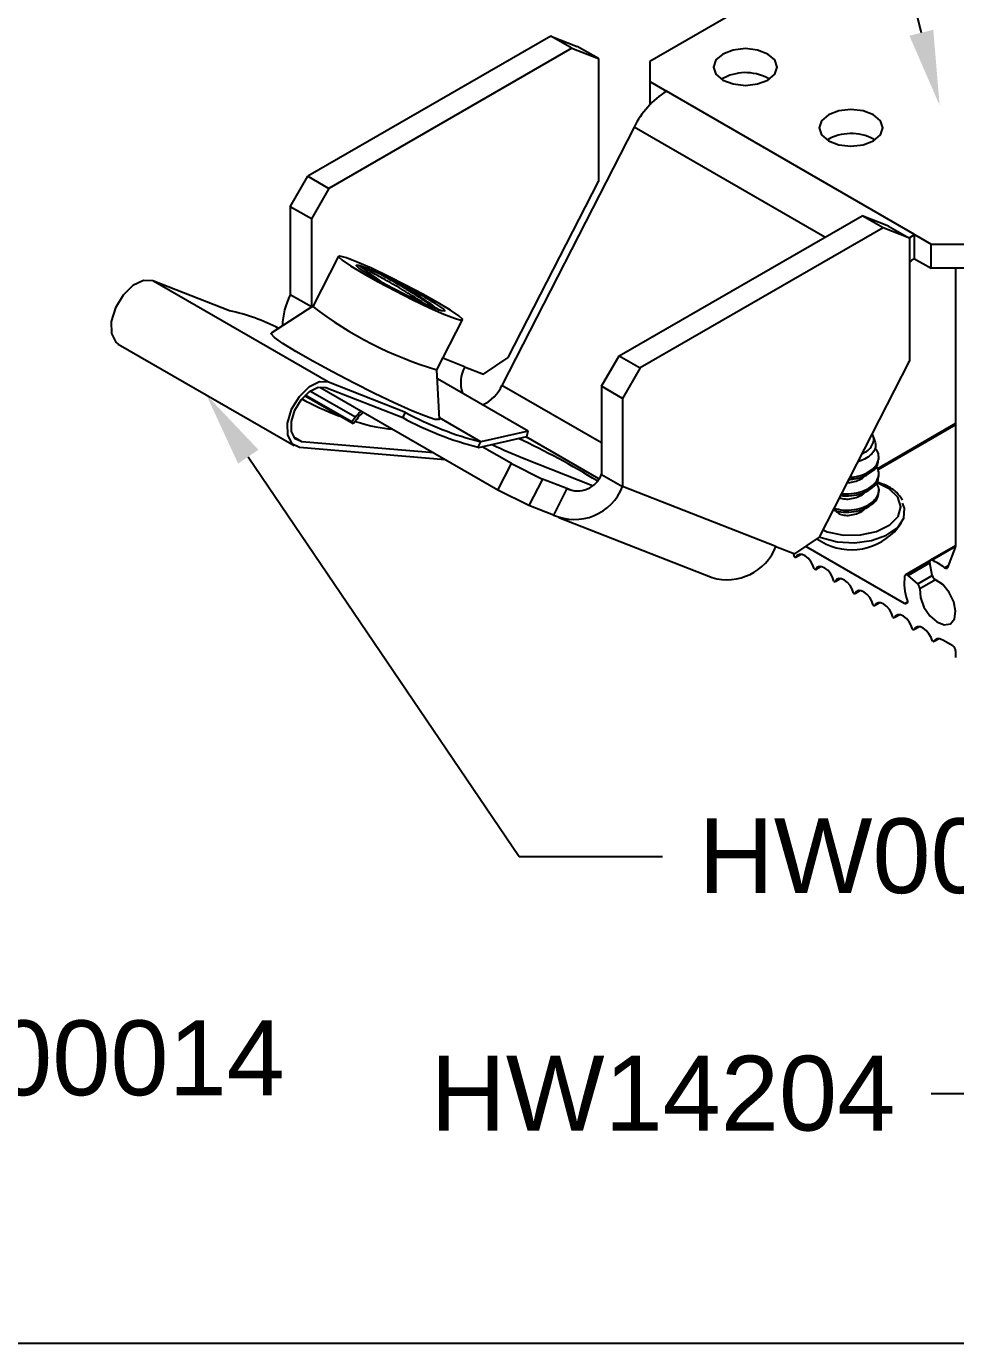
# Model space of a CAD drawing. Extents: x 0 to 9.71, y -8.92 to 0.
# Drawn here: x 4.431 to 6.765, y -8.919 to -5.609 of the extents above; entities that cross this region are included whole.
import ezdxf
from ezdxf import colors
from ezdxf.entities.mleader import LeaderData, LeaderLine
from ezdxf.math import Vec2, Vec3

# ---------------------------------------------------------------- set-up
doc = ezdxf.new("R2010")
doc.units = 0
doc.header["$LTSCALE"] = 0.5
doc.header["$MEASUREMENT"] = 0
for name, color, linetype in [('Brackets', 181, 'CONTINUOUS'), ('FAB DWG', 221, 'CONTINUOUS'), ('Hardware', 242, 'CONTINUOUS'), ('Housing', 150, 'CONTINUOUS')]:
    doc.layers.add(name, color=color, linetype=linetype)
doc.layers.add('Text-Unprinted', color=131, linetype='CONTINUOUS', plot=False)
doc.styles.get("Standard").update_dxf_attribs({"font": 'arial.ttf'})

msp = doc.modelspace()

# ---------------------------------------------------------------- linework, layer by layer
at = {"layer": 'Brackets', "transparency": 16777216}
for p, q in [((6.6793, -5.3033), (5.9969, -5.6971)), ((5.7487, -5.6336), (5.1384, -5.9858)), ((5.8015, -5.6641), (5.7487, -5.6336)), ((5.7487, -5.6336), (5.815, -5.6596)), ((5.8679, -5.69), (5.815, -5.6596)), ((5.8015, -5.6641), (5.1912, -6.0163)), ((5.8015, -5.6641), (5.8679, -5.69)), ((5.8679, -5.69), (5.8679, -5.9991)), ((5.9969, -5.6971), (5.9969, -5.7481)), ((5.9969, -5.7481), (6.0388, -5.7723)), ((5.9969, -5.7481), (5.9969, -5.8066)), ((6.2939, -5.7397), (6.2974, -5.7419)), ((6.6619, -6.132), (6.0388, -5.7723)), ((5.9577, -5.8628), (5.6257, -6.5114)), ((6.4366, -6.1392), (5.9577, -5.8628)), ((6.559, -5.8928), (6.5625, -5.8949)), ((5.0942, -6.0623), (5.1384, -5.9858)), ((5.1384, -5.9858), (5.1912, -6.0163)), ((5.1912, -6.0163), (5.147, -6.0928)), ((5.6416, -6.4412), (5.8679, -5.9991)), ((5.147, -6.0928), (5.0942, -6.0623)), ((5.0942, -6.0623), (5.0942, -6.2835)), ((5.9203, -6.4371), (6.5306, -6.0849)), ((6.5835, -6.1154), (6.5306, -6.0849)), ((6.597, -6.1109), (6.5306, -6.0849)), ((5.147, -6.0928), (5.147, -6.314)), ((6.5835, -6.1154), (5.9731, -6.4676)), ((6.6498, -6.1414), (6.5835, -6.1154)), ((6.597, -6.1109), (6.6498, -6.1414)), ((6.6498, -6.1414), (6.6498, -6.4504)), ((6.6619, -6.193), (6.6619, -6.132)), ((6.6619, -6.132), (6.7039, -6.1562)), ((6.7039, -6.2172), (6.7039, -6.1562)), ((6.7039, -6.1562), (6.7923, -6.1562)), ((6.6619, -6.193), (6.7039, -6.2172)), ((6.7923, -6.2172), (6.7039, -6.2172)), ((5.147, -6.314), (5.0942, -6.2835)), ((5.147, -6.314), (5.1462, -6.3156)), ((5.148, -6.3144), (5.147, -6.314)), ((5.5321, -6.4649), (5.4771, -6.4433)), ((5.5793, -6.4834), (5.6416, -6.4412)), ((5.8761, -6.5137), (5.9203, -6.4371)), ((5.9203, -6.4371), (5.9731, -6.4676)), ((6.4235, -6.8925), (6.6498, -6.4504)), ((5.5321, -6.4649), (5.5793, -6.4834)), ((5.9731, -6.4676), (5.9289, -6.5442)), ((5.6156, -6.7743), (5.1685, -6.5163)), ((5.8761, -6.6559), (5.6257, -6.5114)), ((5.9289, -6.5442), (5.8761, -6.5137)), ((5.8761, -6.5137), (5.8761, -6.7349)), ((5.9289, -6.5442), (5.9289, -6.7654)), ((5.8694, -6.7459), (5.6867, -6.6404)), ((5.6495, -6.708), (5.576, -6.6656)), ((5.6156, -6.7743), (5.6495, -6.708)), ((5.6495, -6.708), (5.7276, -6.7468)), ((5.6813, -6.6955), (5.8534, -6.7629)), ((5.7276, -6.7468), (5.6936, -6.8131)), ((5.789, -6.7709), (5.7276, -6.7468)), ((5.8761, -6.7349), (5.9289, -6.7654)), ((5.6936, -6.8131), (5.6156, -6.7743)), ((5.789, -6.7709), (5.755, -6.8372)), ((5.8029, -6.7763), (5.789, -6.7709)), ((6.314, -6.9162), (5.9289, -6.7654)), ((5.755, -6.8372), (5.6936, -6.8131)), ((5.7685, -6.8437), (6.1535, -6.9945)), ((6.314, -6.9162), (6.3612, -6.9348)), ((6.3612, -6.9348), (6.4235, -6.8925))]:
    msp.add_line(p, q, dxfattribs=at)
at = {"layer": 'Brackets', "transparency": 16777216, "flags": 128}
for points in [[(6.1807, -5.744), (6.2067, -5.754), (6.2373, -5.7575), (6.2679, -5.754), (6.2939, -5.744), (6.3112, -5.729), (6.3173, -5.7114), (6.3112, -5.6937), (6.2939, -5.6787), (6.2679, -5.6687), (6.2373, -5.6652), (6.2067, -5.6687), (6.1807, -5.6787), (6.1634, -5.6937), (6.1573, -5.7114), (6.1634, -5.729), (6.1807, -5.744)], [(6.4459, -5.8971), (6.4718, -5.9071), (6.5024, -5.9106), (6.533, -5.9071), (6.559, -5.8971), (6.5763, -5.8821), (6.5824, -5.8644), (6.5764, -5.8467), (6.559, -5.8318), (6.5331, -5.8217), (6.5024, -5.8182), (6.4718, -5.8217), (6.4459, -5.8318), (6.4285, -5.8467), (6.4224, -5.8644), (6.4285, -5.8821), (6.4459, -5.8971)], [(6.6485, -6.1407), (6.6504, -6.1394), (6.6619, -6.132)]]:
    msp.add_lwpolyline(points, dxfattribs=at)
at = {"layer": 'Brackets', "transparency": 16777216}
for centre, radius, start, end in [((6.2375, -5.8443), 0.1188, 61.6611, 120.4551), ((6.1568, -5.9597), 0.2214, 122.2027, 154.0529), ((6.5026, -5.9973), 0.1188, 61.6611, 120.4551), ((6.7047, -6.2661), 0.0847, 120.3687, 130.4453), ((5.2547, -6.3661), 0.1805, 152.7693, 178.6914), ((5.6074, -6.5049), 0.0852, 152.0327, 198.024), ((5.5343, -6.4697), 0.1005, 295.2889, 335.5003), ((4.8288, -8.4349), 1.9768, 58.3844, 64.9003), ((6.2111, -5.3971), 1.4023, 244.2191, 247.8039), ((5.8154, -6.7113), 0.0651, 246.088, 338.8013), ((5.8077, -6.7184), 0.13, 246.088, 338.8013), ((6.1907, -6.8671), 0.1327, 253.7429, 338.2747)]:
    msp.add_arc(centre, radius, start, end, dxfattribs=at)
at = {"layer": 'Hardware', "transparency": 16777216}
for p, q in [((5.2151, -6.187), (5.1506, -6.3129)), ((5.1905, -6.5035), (4.7486, -6.2485)), ((4.9415, -6.3241), (4.7486, -6.2485)), ((5.1508, -6.3127), (5.0463, -6.38)), ((5.4622, -6.4724), (5.5266, -6.3465)), ((4.6621, -6.4074), (5.104, -6.6624)), ((5.4688, -6.5963), (5.4623, -6.4721)), ((5.1836, -6.5169), (5.3765, -6.5924)), ((5.3833, -6.5791), (5.1905, -6.5035)), ((5.6914, -6.6266), (5.4635, -6.495)), ((5.2519, -6.6081), (5.1299, -6.5377)), ((5.2484, -6.6031), (5.1318, -6.5358)), ((5.2576, -6.5916), (5.1436, -6.5259)), ((5.3765, -6.5924), (5.3833, -6.5791)), ((5.2576, -6.5916), (5.2484, -6.6031)), ((5.2519, -6.6081), (5.2484, -6.6031)), ((5.2611, -6.5967), (5.2519, -6.6081)), ((5.573, -6.6534), (5.4686, -6.5932)), ((5.1227, -6.6529), (5.1029, -6.6415)), ((5.4543, -6.6812), (5.1227, -6.6529)), ((5.5662, -6.6668), (5.573, -6.6534)), ((5.5678, -6.6674), (5.6883, -6.6401)), ((5.6914, -6.6266), (5.573, -6.6534)), ((5.6883, -6.6401), (5.6914, -6.6266)), ((6.5628, -6.6523), (6.558, -6.638)), ((5.1174, -6.6666), (5.483, -6.6978)), ((5.5662, -6.6668), (5.5678, -6.6674)), ((6.5722, -6.6972), (6.5721, -6.6921)), ((6.5725, -6.7382), (6.5724, -6.7331)), ((6.5728, -6.7792), (6.5727, -6.7741))]:
    msp.add_line(p, q, dxfattribs=at)
at = {"layer": 'Hardware', "transparency": 16777216, "flags": 128}
for points in [[(5.276, -6.2296), (5.3147, -6.2512), (5.358, -6.2741), (5.4023, -6.2964), (5.444, -6.3163), (5.4798, -6.3322), (5.5068, -6.3427), (5.5228, -6.3472), (5.5264, -6.3451), (5.5175, -6.3366), (5.4967, -6.3225), (5.4657, -6.3039), (5.427, -6.2823), (5.3837, -6.2594), (5.3394, -6.2371), (5.2977, -6.2172), (5.2619, -6.2014), (5.2349, -6.1908), (5.2189, -6.1864), (5.2152, -6.1885), (5.2242, -6.1969), (5.245, -6.211), (5.276, -6.2296)], [(5.2662, -6.2101), (5.2595, -6.2101), (5.2659, -6.2167), (5.2846, -6.2292), (5.3134, -6.2461), (5.349, -6.2654), (5.3871, -6.2849), (5.4234, -6.3023), (5.4535, -6.3155), (5.4738, -6.3229), (5.4821, -6.3238), (5.4773, -6.318), (5.46, -6.3061), (5.4322, -6.2896), (5.3972, -6.2705), (5.3591, -6.2509), (5.3224, -6.2332)], [(4.7486, -6.2485), (4.7253, -6.2476), (4.699, -6.2604), (4.6741, -6.2849), (4.6549, -6.3169), (4.6445, -6.3509), (4.6449, -6.3812), (4.6558, -6.4026), (4.6621, -6.4074)], [(5.4688, -6.5963), (5.4681, -6.5975), (5.4573, -6.5967), (5.4338, -6.589), (5.3991, -6.575), (5.3554, -6.5555), (5.3055, -6.5317), (5.2525, -6.5053), (5.1998, -6.4777), (5.1507, -6.4509), (5.1084, -6.4265), (5.0756, -6.4061), (5.0542, -6.3908), (5.0458, -6.3818), (5.0463, -6.38)], [(5.1905, -6.5035), (5.1672, -6.5026), (5.1409, -6.5155), (5.116, -6.54), (5.0967, -6.5719), (5.0864, -6.6059), (5.0868, -6.6362), (5.0977, -6.6576), (5.1174, -6.6666)], [(5.1227, -6.6529), (5.1062, -6.6454), (5.0971, -6.6276), (5.0968, -6.6023), (5.1054, -6.5739), (5.1215, -6.5473), (5.1423, -6.5268), (5.1642, -6.5161), (5.1836, -6.5169)], [(6.4326, -6.8747), (6.443, -6.8795), (6.4835, -6.8876), (6.5266, -6.8872), (6.5669, -6.8783), (6.5997, -6.8622), (6.6209, -6.8406), (6.628, -6.8163), (6.6202, -6.7921), (6.5984, -6.771), (6.5663, -6.7558)], [(6.4239, -6.8918), (6.4279, -6.894), (6.4677, -6.9046), (6.5114, -6.9072), (6.5544, -6.9015), (6.5919, -6.8881), (6.6199, -6.8685), (6.6354, -6.8449), (6.6367, -6.8197), (6.6318, -6.8073)]]:
    msp.add_lwpolyline(points, dxfattribs=at)
at = {"layer": 'Hardware', "transparency": 16777216}
for centre, radius, start, end in [((5.1304, -6.6219), 0.4336, 63.7116, 71.7409), ((5.736, -5.5534), 0.9589, 232.3769, 253.4086), ((4.8429, -6.7948), 0.481, 62.5283, 78.1759), ((5.3295, -6.6454), 0.0898, 129.5532, 143.1981), ((5.3081, -6.624), 0.0543, 124.3523, 149.7956), ((5.7759, -5.8564), 0.8225, 241.4909, 255.7157), ((5.7691, -5.8697), 0.8225, 241.4909, 255.7157), ((6.4856, -6.8133), 0.0243, 196.9558, 250.1318), ((6.5037, -6.7732), 0.151, 244.9585, 325.9026), ((6.5037, -6.7732), 0.151, 234.9789, 244.9585)]:
    msp.add_arc(centre, radius, start, end, dxfattribs=at)
for start_param, end_param in [(4.086018, 4.753401), (5.005199, 5.729549)]:
    msp.add_ellipse((5.2244, -6.5529), major_axis=(0.155, -0.0592), ratio=0.214262, start_param=start_param, end_param=end_param, dxfattribs=at)
for points, knots in [([(5.2662, -6.2101), (5.2721, -6.2146), (5.2838, -6.2234), (5.3048, -6.2384), (5.3185, -6.2482), (5.3214, -6.2504)], [0, 0, 0, 0, 0.439376, 0.878728, 1, 1, 1, 1]), ([(5.4283, -6.3044), (5.4174, -6.2972), (5.3941, -6.2819), (5.3518, -6.2566), (5.3113, -6.2341), (5.2809, -6.2176), (5.2707, -6.2124), (5.2662, -6.2101)], [0, 0, 0, 0, 0.192418, 0.40979, 0.618539, 0.834019, 1, 1, 1, 1]), ([(5.4675, -6.3242), (5.4675, -6.3242), (5.4677, -6.3226), (5.4576, -6.3141), (5.4371, -6.2994), (5.407, -6.2806), (5.3724, -6.2602), (5.343, -6.2439), (5.3271, -6.2356), (5.3224, -6.2332)], [0, 0, 0, 0, 0.001252, 0.181941, 0.36263, 0.543133, 0.731117, 0.919962, 1, 1, 1, 1]), ([(5.4545, -6.3158), (5.4484, -6.3111), (5.4338, -6.2999), (5.3975, -6.2769), (5.3572, -6.2525), (5.333, -6.2391), (5.3224, -6.2332)], [0, 0, 0, 0, 0.205253, 0.485716, 0.773564, 1, 1, 1, 1]), ([(6.5623, -6.6525), (6.5633, -6.6562), (6.5655, -6.6645), (6.5604, -6.6772), (6.5493, -6.6896), (6.5349, -6.6979), (6.5246, -6.7014), (6.5208, -6.7025)], [0, 0, 0, 0, 0.0755563, 0.1668719, 0.2603116, 0.3546164, 0.4084324, 0.4084324, 0.4084324, 0.4084324]), ([(6.5302, -6.6842), (6.5341, -6.6823), (6.5431, -6.677), (6.554, -6.6662), (6.56, -6.6527), (6.5598, -6.6414), (6.5568, -6.6354), (6.5559, -6.6339)], [0.6561699, 0.6561699, 0.6561699, 0.6561699, 0.7082623, 0.7846546, 0.8614615, 0.9381233, 0.9649668, 0.9649668, 0.9649668, 0.9649668]), ([(6.5003, -6.7425), (6.5036, -6.7423), (6.5157, -6.7408), (6.5364, -6.7353), (6.5578, -6.7226), (6.571, -6.7059), (6.5731, -6.6881), (6.5693, -6.6748), (6.5629, -6.6695), (6.5623, -6.669)], [0.500036, 0.500036, 0.500036, 0.500036, 0.5332694, 0.6229006, 0.7154771, 0.8080537, 0.8976849, 0.99109, 1, 1, 1, 1]), ([(6.4794, -6.7833), (6.4806, -6.7834), (6.4906, -6.7843), (6.5102, -6.7834), (6.5367, -6.7763), (6.5582, -6.7636), (6.5709, -6.747), (6.5743, -6.7299), (6.5685, -6.7196), (6.5659, -6.715)], [0.4355948, 0.4355948, 0.4355948, 0.4355948, 0.4493967, 0.5459969, 0.6386942, 0.7344375, 0.8301809, 0.9228782, 1, 1, 1, 1]), ([(6.4976, -6.7478), (6.5017, -6.7476), (6.5148, -6.7462), (6.5365, -6.7405), (6.5576, -6.7277), (6.5706, -6.7123), (6.5711, -6.7017), (6.5713, -6.6971)], [0.4722213, 0.4722213, 0.4722213, 0.4722213, 0.5303524, 0.652607, 0.778879, 0.905151, 1, 1, 1, 1]), ([(6.4769, -6.7881), (6.479, -6.7884), (6.4897, -6.7895), (6.5102, -6.7885), (6.5368, -6.7815), (6.5579, -6.7687), (6.5709, -6.7533), (6.5714, -6.7427), (6.5716, -6.7381)], [0.3723858, 0.3723858, 0.3723858, 0.3723858, 0.4029503, 0.5303524, 0.652607, 0.778879, 0.905151, 1, 1, 1, 1]), ([(6.4934, -6.756), (6.4981, -6.7558), (6.5083, -6.7545), (6.5233, -6.7495), (6.5337, -6.7435), (6.5365, -6.7393), (6.5369, -6.7387)], [0.5280494, 0.5280494, 0.5280494, 0.5280494, 0.6644941, 0.8174914, 0.9757392, 1, 1, 1, 1]), ([(6.4599, -6.82), (6.4675, -6.822), (6.4828, -6.8259), (6.5106, -6.8243), (6.537, -6.8174), (6.5585, -6.8046), (6.5712, -6.788), (6.5747, -6.7712), (6.569, -6.7612), (6.5665, -6.7568)], [0, 0, 0, 0, 0.146914, 0.297772, 0.442535, 0.592055, 0.741575, 0.886338, 1, 1, 1, 1]), ([(6.46, -6.8251), (6.4675, -6.8271), (6.4829, -6.8311), (6.5106, -6.8294), (6.5371, -6.8225), (6.5582, -6.8097), (6.5712, -6.7943), (6.5717, -6.7837), (6.5719, -6.7791)], [0, 0, 0, 0, 0.172053, 0.348726, 0.51826, 0.693365, 0.86847, 1, 1, 1, 1]), ([(6.4771, -6.7952), (6.4817, -6.796), (6.491, -6.7978), (6.5079, -6.7957), (6.5236, -6.7905), (6.534, -6.7845), (6.5368, -6.7803), (6.5372, -6.7797)], [0, 0, 0, 0, 0.2388079, 0.4843166, 0.7194784, 0.9627104, 1, 1, 1, 1]), ([(6.6315, -6.7997), (6.6273, -6.7932), (6.6179, -6.7789), (6.5951, -6.7634), (6.5754, -6.7571), (6.5673, -6.7545)], [0, 0, 0, 0, 0.328652, 0.7244601, 1, 1, 1, 1]), ([(6.4774, -6.8362), (6.482, -6.837), (6.4913, -6.8388), (6.5082, -6.8367), (6.5239, -6.8315), (6.5343, -6.8255), (6.5372, -6.8213), (6.5375, -6.8207)], [0, 0, 0, 0, 0.238808, 0.484317, 0.719478, 0.96271, 1, 1, 1, 1])]:
    msp.add_open_spline(points, degree=3, knots=knots, dxfattribs=at)
for points in [[(6.474, -6.7939), (6.475, -6.7944), (6.476, -6.7948), (6.4771, -6.7952)], [(6.4584, -6.8244), (6.4589, -6.8246), (6.4594, -6.8249), (6.46, -6.8251)]]:
    msp.add_open_spline(points, degree=3, dxfattribs=at)
at = {"layer": 'Housing', "transparency": 16777216}
for p, q in [((6.7652, -6.2172), (6.7653, -6.9159)), ((6.7653, -6.6075), (6.569, -6.7207)), ((6.7653, -6.6109), (6.5703, -6.7234)), ((6.6373, -7.0592), (6.389, -6.9159)), ((6.7653, -6.9143), (6.702, -6.9508)), ((6.7653, -6.9164), (6.7058, -6.9508)), ((6.7454, -6.9691), (6.7649, -6.9184)), ((6.3608, -6.9424), (6.3577, -6.9334)), ((6.3608, -6.9424), (6.3638, -6.9443)), ((6.3776, -6.9363), (6.3638, -6.9443)), ((6.7016, -6.9512), (6.6391, -6.9872)), ((6.4103, -6.9727), (6.4132, -6.9745)), ((6.427, -6.9666), (6.4132, -6.9745)), ((6.7002, -6.9577), (6.646, -6.989)), ((6.7067, -6.9892), (6.7002, -6.9577)), ((6.7373, -6.9696), (6.7475, -6.9637)), ((6.4597, -7.003), (6.4627, -7.0048)), ((6.4765, -6.9969), (6.4627, -7.0048)), ((6.67, -7.0103), (6.646, -6.989)), ((6.67, -7.0103), (6.7067, -6.9892)), ((6.7144, -6.9996), (6.6752, -7.0223)), ((6.5091, -7.0333), (6.5121, -7.0351)), ((6.5259, -7.0271), (6.5121, -7.0351)), ((6.5586, -7.0636), (6.5615, -7.0654)), ((6.5753, -7.0574), (6.5615, -7.0654)), ((6.6373, -7.0592), (6.6443, -7.0551)), ((6.608, -7.0938), (6.611, -7.0957)), ((6.6248, -7.0877), (6.611, -7.0957)), ((6.6574, -7.1241), (6.6604, -7.1259)), ((6.6742, -7.118), (6.6604, -7.1259)), ((6.7236, -7.1483), (6.7098, -7.1562)), ((6.7069, -7.1544), (6.7098, -7.1562)), ((6.7583, -7.1662), (6.7328, -7.1515)), ((6.7653, -7.1785), (6.7653, -7.1951))]:
    msp.add_line(p, q, dxfattribs=at)
at = {"layer": 'Housing', "transparency": 16777216, "flags": 128}
for points in [[(6.4103, -6.9727), (6.4068, -6.963), (6.4016, -6.9538), (6.3949, -6.9458), (6.3875, -6.94), (6.38, -6.9367), (6.3732, -6.9364), (6.3676, -6.939), (6.3638, -6.9443)], [(6.7058, -6.9508), (6.7044, -6.9504), (6.7031, -6.9504), (6.702, -6.9509), (6.7011, -6.9517), (6.7004, -6.9528), (6.7001, -6.9542), (6.7, -6.9559), (6.7002, -6.9577)], [(6.4597, -7.003), (6.4563, -6.9933), (6.451, -6.984), (6.4443, -6.9761), (6.437, -6.9703), (6.4295, -6.967), (6.4226, -6.9667), (6.417, -6.9693), (6.4132, -6.9745)], [(6.7454, -6.9691), (6.7449, -6.9701), (6.7441, -6.9708), (6.7432, -6.9713), (6.7422, -6.9715), (6.741, -6.9715), (6.7398, -6.9711), (6.7386, -6.9705), (6.7373, -6.9696)], [(6.5091, -7.0333), (6.5057, -7.0236), (6.5004, -7.0143), (6.4938, -7.0064), (6.4864, -7.0006), (6.4789, -6.9973), (6.4721, -6.997), (6.4665, -6.9995), (6.4627, -7.0048)], [(6.646, -6.989), (6.6445, -6.9879), (6.643, -6.9872), (6.6416, -6.9868), (6.6403, -6.9868), (6.6392, -6.9872), (6.6382, -6.9879), (6.6376, -6.989), (6.6372, -6.9905)], [(6.6752, -7.0223), (6.6767, -7.0445), (6.6855, -7.0685), (6.7002, -7.0902), (6.7182, -7.1059), (6.7365, -7.1129), (6.7521, -7.1102), (6.7622, -7.0981), (6.7653, -7.0786), (6.7607, -7.0552), (6.7493, -7.0317), (6.7329, -7.012), (6.7144, -6.9996)], [(6.5586, -7.0636), (6.5551, -7.0538), (6.5499, -7.0446), (6.5432, -7.0367), (6.5358, -7.0308), (6.5284, -7.0276), (6.5215, -7.0272), (6.5159, -7.0298), (6.5121, -7.0351)], [(6.608, -7.0938), (6.6046, -7.0841), (6.5993, -7.0749), (6.5927, -7.067), (6.5853, -7.0611), (6.5778, -7.0579), (6.571, -7.0575), (6.5654, -7.0601), (6.5615, -7.0654)], [(6.6437, -7.0513), (6.6442, -7.0536), (6.6443, -7.0557), (6.644, -7.0575), (6.6432, -7.0589), (6.6421, -7.0598), (6.6407, -7.0602), (6.639, -7.06), (6.6373, -7.0592)], [(6.6574, -7.1241), (6.654, -7.1144), (6.6487, -7.1052), (6.6421, -7.0973), (6.6347, -7.0914), (6.6272, -7.0881), (6.6204, -7.0878), (6.6148, -7.0904), (6.611, -7.0957)], [(6.7069, -7.1544), (6.7035, -7.1447), (6.6982, -7.1354), (6.6915, -7.1275), (6.6841, -7.1217), (6.6767, -7.1184), (6.6698, -7.1181), (6.6642, -7.1207), (6.6604, -7.1259)], [(6.7328, -7.1515), (6.7292, -7.1497), (6.7256, -7.1486), (6.7221, -7.1481), (6.7189, -7.1484), (6.7161, -7.1494), (6.7136, -7.151), (6.7115, -7.1533), (6.7098, -7.1562)]]:
    msp.add_lwpolyline(points, dxfattribs=at)
at = {"layer": 'Housing', "transparency": 16777216}
for centre, radius, start, end in [((6.7582, -6.916), 0.00711, 340.0439, 0.9637), ((6.6635, -7.0573), 0.1147, 49.9116, 68.3085), ((6.769, -7.0071), 0.1328, 172.7921, 199.437), ((6.6601, -7.0218), 0.0151, 358.0793, 48.977), ((6.7215, -6.9863), 0.0151, 191.0187, 241.9262), ((6.75, -7.1792), 0.0154, 2.6078, 57.3922)]:
    msp.add_arc(centre, radius, start, end, dxfattribs=at)
at = {"layer": 'Text-Unprinted', "ltscale": 0.5, "transparency": 16777216}
msp.add_lwpolyline([(0, 0), (9.7064, 0), (9.7064, -8.9194), (0, -8.9194)], close=True, dxfattribs=at)

# ---------------------------------------------------------------- leaders
at = {"layer": 'FAB DWG', "transparency": 16777216}
ml = msp.add_multileader_mtext('Standard', dxfattribs=at)
ml.set_content('BK01091 (x1)\\PHW00289 (x2)', color=256)
ml.set_leader_properties()
ml.build(insert=Vec2(0, 0))
ml.multileader.update_dxf_attribs({"text_right_attachment_type": 2, "dogleg_length": 0.36, "arrow_head_size": 0.188})
ctx = ml.context
ctx.base_point, ctx.char_height, ctx.arrow_head_size, ctx.landing_gap_size, ctx.plane_origin = Vec3(4.3536, -4.9768), 0.188, 0.188, 0.09, Vec3(6.7251, -5.8075)
ctx.right_attachment, ctx.text_align_type = 2, 2
notes = []
notes.append((ctx, [(0, (1, 1, 0), (6.5563, -5.1367), (-1, 0), 0.36, [(0, [(6.7251, -5.8075)], 0, [])])]))
ctx.mtext.insert, ctx.mtext.alignment, ctx.mtext.flow_direction = Vec3(6.1063, -4.8552), 3, 5
ml = msp.add_multileader_mtext('Standard', dxfattribs=at)
ml.set_content('HW00070', color=256)
ml.set_leader_properties()
ml.build(insert=Vec2(0, 0))
ml.multileader.update_dxf_attribs({"text_right_attachment_type": 2, "dogleg_length": 0.36, "arrow_head_size": 0.188})
ctx = ml.context
ctx.base_point, ctx.char_height, ctx.arrow_head_size, ctx.landing_gap_size, ctx.plane_origin = Vec3(6.0289, -7.6949), 0.188, 0.188, 0.09, Vec3(8.581, -8.6144)
ctx.right_attachment = 2
notes.append((ctx, [(1, (1, 1, 0), (5.6689, -7.6949), (1, 0), 0.36, [(0, [(4.8831, -6.5349)], 0, [])])]))
ctx.mtext.insert, ctx.mtext.flow_direction = Vec3(6.1189, -7.5993), 5
ml = msp.add_multileader_mtext('Standard', dxfattribs=at)
ml.set_content('PN00014', color=256)
ml.set_leader_properties()
ml.build(insert=Vec2(0, 0))
ml.multileader.update_dxf_attribs({"text_right_attachment_type": 2, "dogleg_length": 0.36, "arrow_head_size": 0.188})
ctx = ml.context
ctx.base_point, ctx.char_height, ctx.arrow_head_size, ctx.landing_gap_size, ctx.plane_origin = Vec3(3.8954, -8.2028), 0.188, 0.188, 0.09, Vec3(4.0967, -10.6734)
ctx.right_attachment = 2
notes.append((ctx, [(0, (1, 1, 0), (3.5354, -8.2028), (1, 0), 0.36, [(1, [(1.9435, -8.6866), (3.6717, -7.4541)], 0, [])])]))
ctx.mtext.insert, ctx.mtext.flow_direction = Vec3(3.9854, -8.1072), 5
ml = msp.add_multileader_mtext('Standard', dxfattribs=at)
ml.set_content('HW14204', color=256)
ml.set_leader_properties()
ml.build(insert=Vec2(0, 0))
ml.multileader.update_dxf_attribs({"text_right_attachment_type": 2, "dogleg_length": 0.36, "arrow_head_size": 0.188})
ctx = ml.context
ctx.base_point, ctx.char_height, ctx.arrow_head_size, ctx.landing_gap_size, ctx.plane_origin = Vec3(5.3895, -8.2915), 0.188, 0.188, 0.09, Vec3(7.794, -7.8458)
ctx.right_attachment, ctx.text_align_type = 2, 2
notes.append((ctx, [(0, (1, 1, 0), (7.0637, -8.2918), (-1, 0), 0.36, [(0, [(7.7691, -8.0255)], 0, [])])]))
ctx.mtext.insert, ctx.mtext.alignment, ctx.mtext.flow_direction = Vec3(6.6137, -8.1959), 3, 5
for ctx, leaders in notes:
    for number, flags, end, landing, length, lines in leaders:
        leader = LeaderData()
        leader.index, (leader.has_last_leader_line, leader.has_dogleg_vector, leader.attachment_direction) = number, flags
        leader.last_leader_point, leader.dogleg_vector, leader.dogleg_length = Vec3(end), Vec3(landing), length
        for number, points, colour, breaks in lines:
            line = LeaderLine()
            line.index, line.vertices, line.color, line.breaks = number, Vec3.list(points), colors.encode_raw_color(colour), breaks
            leader.lines.append(line)
        ctx.leaders.append(leader)

doc.saveas('drawing.dxf')
